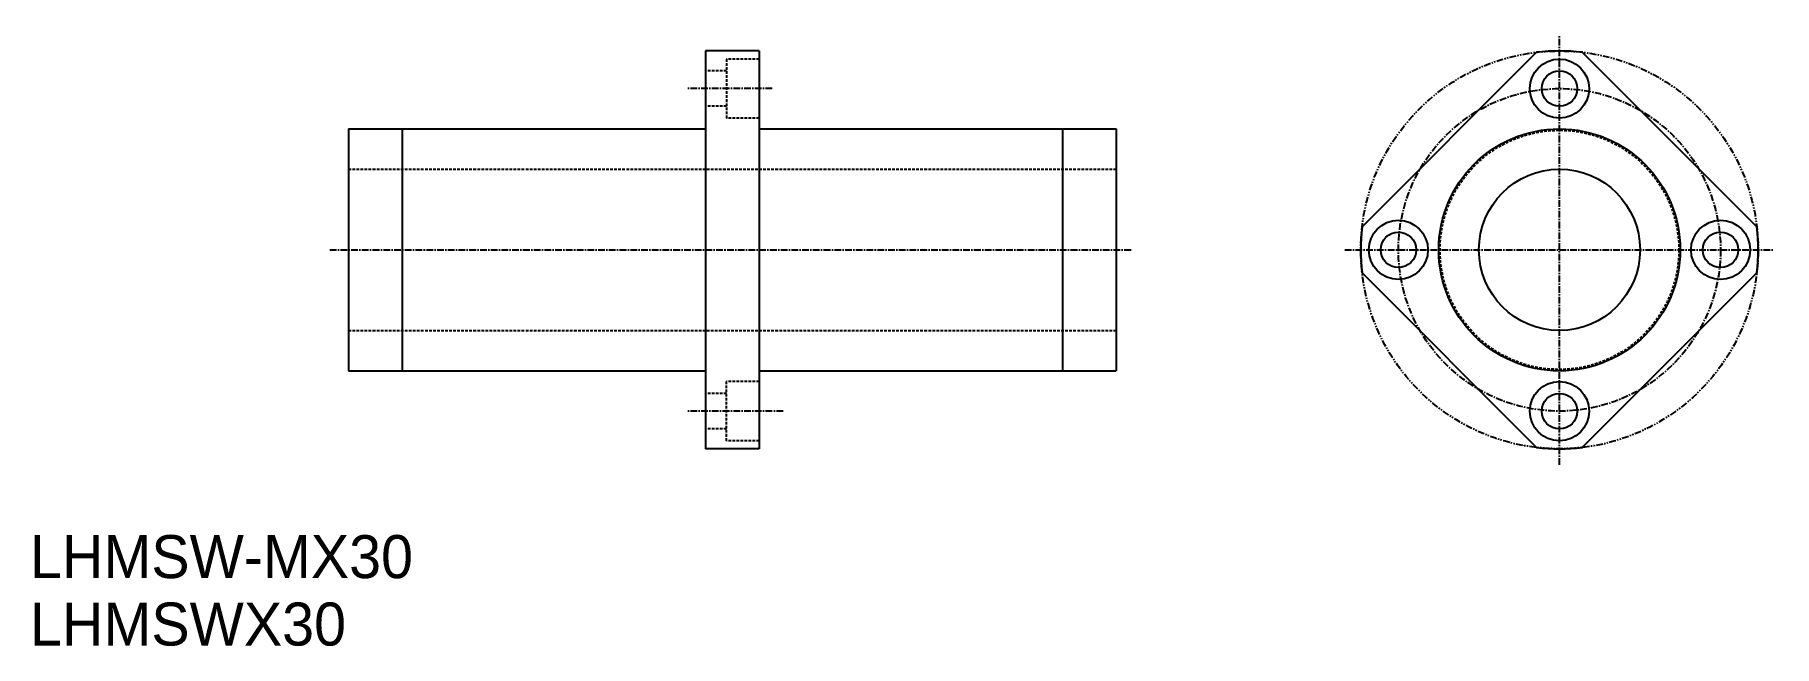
# Model space of a CAD drawing. Extents: x 120 to 444, y 125 to 238.
import ezdxf

# ---------------------------------------------------------------- set-up
doc = ezdxf.new("R2010")
doc.units = 0
for name, pattern in [('CENTER', [2, 1.25, -0.25, 0.25, -0.25]), ('DASHED', [0.75, 0.5, -0.25]), ('PHANTOM', [2.5, 1.25, -0.25, 0.25, -0.25, 0.25, -0.25])]:
    doc.linetypes.add(name, pattern=pattern)
doc.layers.get('0').update_dxf_attribs({"linetype": 'CONTINUOUS'})
doc.layers.add('CENTER', color=1, linetype='CENTER')

msp = doc.modelspace()

# ---------------------------------------------------------------- linework, layer by layer
at = {"color": 7, "linetype": 'CONTINUOUS'}
for p, q in [((254.8, 235.36), (244.8, 235.36)), ((244.8, 235.36), (244.8, 161.36)), ((254.8, 235.36), (254.8, 161.36)), ((399.59, 235.11), (367.09, 202.62)), ((440.6, 202.62), (408.1, 235.11)), ((178.3, 220.86), (178.3, 175.86)), ((178.3, 220.86), (244.8, 220.86)), ((188.3, 220.86), (188.3, 175.86)), ((254.8, 220.86), (321.3, 220.86)), ((311.3, 220.86), (311.3, 175.86)), ((321.3, 220.86), (321.3, 175.86)), ((399.59, 161.6), (367.09, 194.1)), ((440.6, 194.1), (408.1, 161.6)), ((178.3, 175.86), (244.8, 175.86)), ((254.8, 175.86), (321.3, 175.86)), ((254.8, 161.36), (244.8, 161.36))]:
    msp.add_line(p, q, dxfattribs=at)
at = {"color": 3, "linetype": 'DASHED'}
for p, q in [((254.8, 233.86), (248.7, 233.86)), ((248.7, 233.86), (248.7, 222.86)), ((248.7, 231.66), (244.8, 231.66)), ((248.7, 225.06), (244.8, 225.06)), ((254.8, 222.86), (248.7, 222.86)), ((178.3, 213.36), (321.3, 213.36)), ((178.3, 183.36), (321.3, 183.36)), ((248.7, 162.86), (248.7, 173.86)), ((254.8, 173.86), (248.7, 173.86)), ((248.7, 171.66), (244.8, 171.66)), ((248.7, 165.06), (244.8, 165.06)), ((254.8, 162.86), (248.7, 162.86))]:
    msp.add_line(p, q, dxfattribs=at)
at = {"color": 3, "linetype": 'PHANTOM'}
msp.add_circle((403.85, 198.36), 37, dxfattribs=at)
at = {"color": 7, "linetype": 'CONTINUOUS'}
for centre, radius in [((403.85, 228.36), 5.5), ((403.85, 228.36), 3.3), ((403.85, 198.36), 22.5), ((403.85, 198.36), 15), ((373.85, 198.36), 5.5), ((373.85, 198.36), 3.3), ((433.85, 198.36), 5.5), ((433.85, 198.36), 3.3), ((403.85, 168.36), 5.5), ((403.85, 168.36), 3.3)]:
    msp.add_circle(centre, radius, dxfattribs=at)
at = {"color": 3, "linetype": 'DASHED'}
msp.add_circle((403.85, 198.36), 22.25, dxfattribs=at)
at = {"color": 7, "linetype": 'CONTINUOUS'}
for start, end in [(83.3917, 96.6083), (173.3917, 186.6083), (353.3917, 6.6083), (263.3917, 276.6083)]:
    msp.add_arc((403.85, 198.36), 37, start, end, dxfattribs=at)
at = {"layer": 'CENTER', "color": 1, "linetype": 'CENTER'}
for p, q in [((403.85, 158.36), (403.85, 238.36)), ((257.24, 228.36), (241.24, 228.36)), ((174.8, 198.36), (324.35, 198.36)), ((363.85, 198.36), (443.85, 198.36)), ((259.24, 168.36), (241.24, 168.36))]:
    msp.add_line(p, q, dxfattribs=at)
msp.add_circle((403.85, 198.36), 30, dxfattribs=at)

# ---------------------------------------------------------------- texts
at = {"color": 7, "linetype": 'CONTINUOUS'}
for s, p in [('LHMSW-MX30', (118.99, 137.3)), ('LHMSWX30', (118.99, 124.76))]:
    msp.add_text(s, height=8, dxfattribs=at).set_placement(p)

doc.saveas('drawing.dxf')
